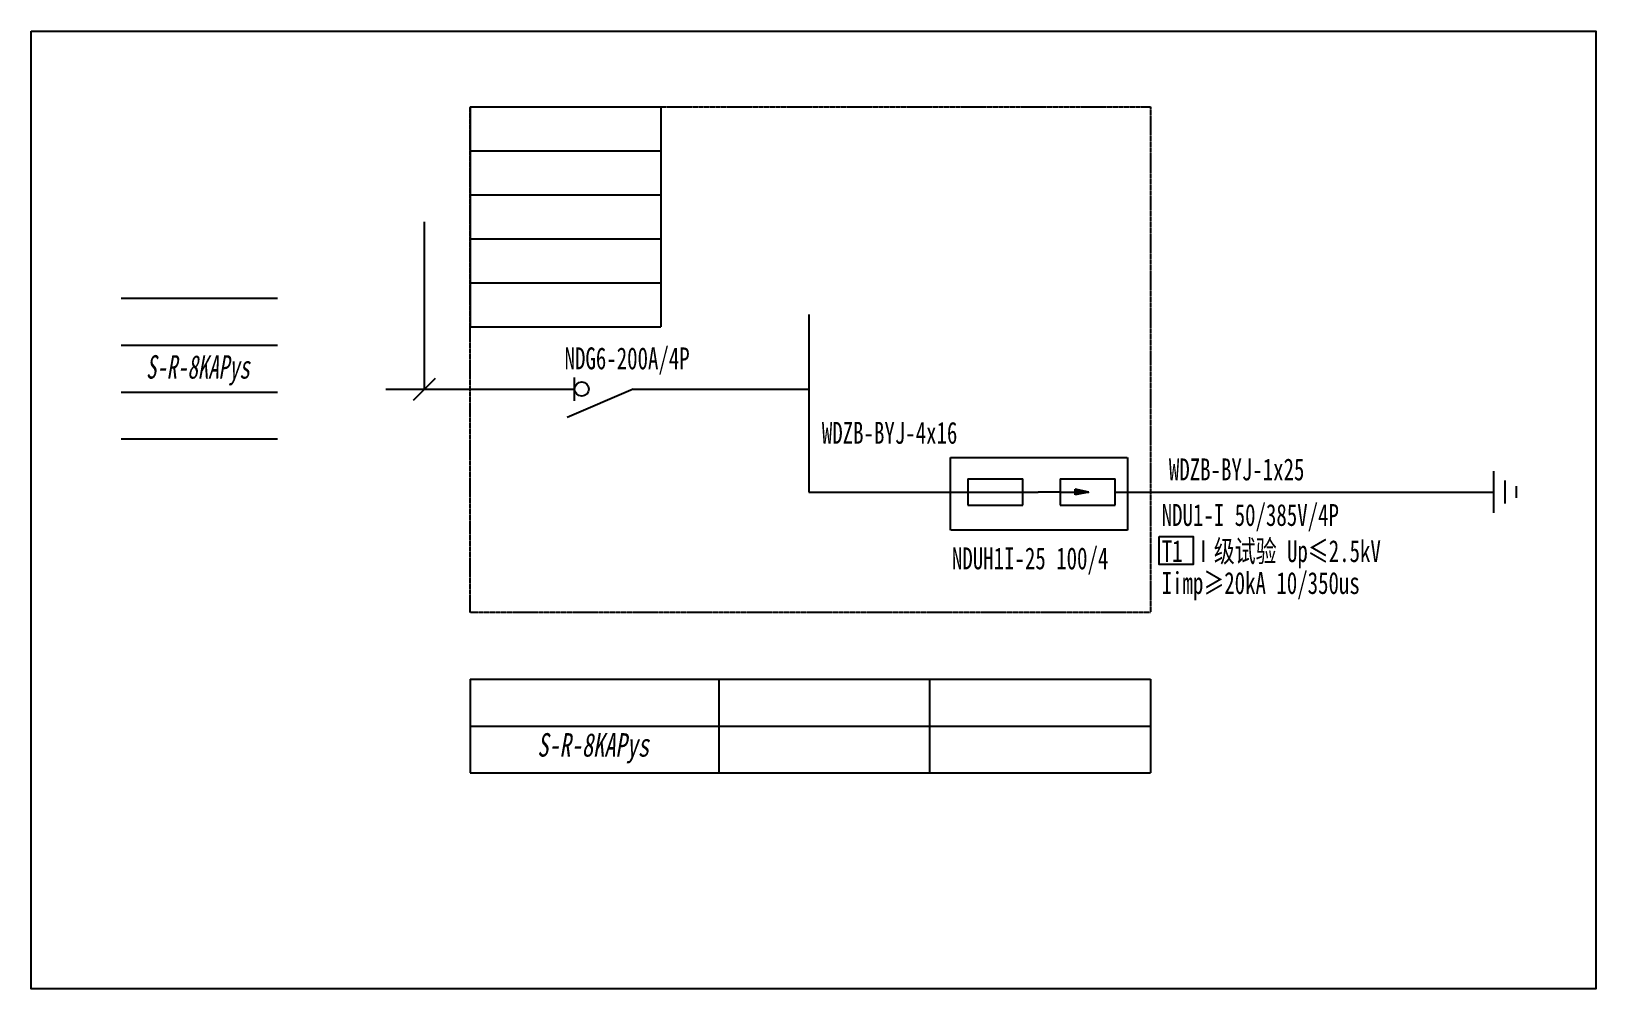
# Model space of a CAD drawing. Extents: x 398259 to 400742, y 303610 to 305130.
import ezdxf
from ezdxf.enums import TextEntityAlignment as Align

# ---------------------------------------------------------------- set-up
doc = ezdxf.new("R2010")
doc.units = 0
doc.header["$MEASUREMENT"] = 0
doc.linetypes.add('DASHED2', pattern=[0.375, 0.25, -0.125])
doc.linetypes.add('E14-QF-OBOX-2、3栋竖向及配电箱系统图_设计区$0$$1$DASHED', pattern=[0.75, 0.5, -0.25])
for name, color, linetype in [('D_E_Eqpm(强电设备)', 100, 'Continuous'), ('D_E_Eqpm（强电设备）', 100, 'Continuous'), ('D_E_Text(强电文字)', 51, 'Continuous'), ('D_E_Text（强电文字）', 51, 'Continuous'), ('D_E_Wire（强电线缆）', 10, 'Continuous'), ('D_T_TableDim（表格尺寸）', 255, 'Continuous'), ('系统图', 220, 'Continuous')]:
    doc.layers.add(name, color=color, linetype=linetype)
doc.styles.add('E14-QF-OBOX-2、3栋竖向及配电箱系统图_设计区$0$$1$电气箱', font='simhei.ttf', dxfattribs={"width": 0.8, "oblique": 10})
doc.styles.add('E14-QF-OBOX-2、3栋竖向及配电箱系统图_设计区$0$电气箱', font='simhei.ttf', dxfattribs={"width": 0.8, "oblique": 10})
doc.styles.add('电气', font='', dxfattribs={"width": 0.7})
doc.styles.get('电气').set_extended_font_data('SimSun')

msp = doc.modelspace()

# ---------------------------------------------------------------- linework, layer by layer
at = {"linetype": 'E14-QF-OBOX-2、3栋竖向及配电箱系统图_设计区$0$$1$DASHED'}
for p, q in [((398955.9, 305010.1), (400035.9, 305010.1)), ((398955.9, 304207.6), (398955.9, 305010.1)), ((400035.9, 305010.1), (400035.9, 304207.6)), ((400035.9, 304207.6), (398955.9, 304207.6))]:
    msp.add_line(p, q, dxfattribs=at)
at = {"color": 1}
msp.add_line((399214.6, 304562.2), (399493.1, 304562.2), dxfattribs=at)
at = {"linetype": 'DASHED2'}
msp.add_lwpolyline([(399718.5, 304453.5), (399999, 304453.5), (399999, 304338), (399718.5, 304338)], close=True, dxfattribs=at)
at = {"layer": 'D_E_Eqpm(强电设备)'}
for p, q in [((399745.9, 304419.9), (399833.2, 304419.9)), ((399745.9, 304419.9), (399745.9, 304377.7)), ((399833, 304377.7), (399833, 304419.9)), ((399892.5, 304419.9), (399979.8, 304419.9)), ((399892.5, 304419.9), (399892.5, 304377.7)), ((399937.8, 304398.8), (399915.9, 304403.3)), ((399915.9, 304394.3), (399915.9, 304403.3)), ((399979.6, 304377.7), (399979.6, 304419.9)), ((399892.5, 304398.8), (399857.3, 304398.8)), ((399892.5, 304398.8), (399937.8, 304398.8)), ((399937.8, 304398.8), (399915.9, 304394.3)), ((399745.9, 304377.7), (399833, 304377.7)), ((399892.5, 304377.7), (399979.6, 304377.7))]:
    msp.add_line(p, q, dxfattribs=at)
msp.add_solid([(399915.9, 304394.3), (399937.8, 304398.8), (399915.9, 304403.3)], dxfattribs=at)
at = {"layer": 'D_E_Eqpm（强电设备）'}
for p, q in [((399121.5, 304543.6), (399121.5, 304580.8)), ((399214.6, 304562.2), (399109.5, 304517.1))]:
    msp.add_line(p, q, dxfattribs=at)
msp.add_circle((399132.8, 304562.2), 11.3, dxfattribs=at)
at = {"layer": 'D_E_Text（强电文字）'}
for p, q in [((398955.9, 305010.1), (399258.5, 305010.1)), ((398955.9, 305010.1), (398955.9, 304661)), ((399258.5, 305010.1), (399258.5, 304661)), ((398955.9, 304940.3), (399258.5, 304940.3)), ((398955.9, 304870.5), (399258.5, 304870.5)), ((398883, 304562.2), (398883, 304827.7)), ((398955.9, 304800.6), (399258.5, 304800.6)), ((398955.9, 304730.8), (399258.5, 304730.8)), ((398955.9, 304661), (399258.5, 304661)), ((398865.5, 304544.6), (398900.6, 304579.7))]:
    msp.add_line(p, q, dxfattribs=at)
msp.add_lwpolyline([(400049.7, 304328.3), (400103.6, 304328.3), (400103.6, 304283.8), (400049.7, 304283.8)], close=True, dxfattribs=at)
at = {"layer": 'D_E_Wire（强电线缆）', "ltscale": 0.5}
msp.add_line((399493.1, 304680.3), (399493.1, 304398.8), dxfattribs=at)
at = {"layer": 'D_E_Wire（强电线缆）'}
for p, q in [((398821.8, 304562.2), (399121.5, 304562.2)), ((400580.6, 304365.7), (400580.6, 304432)), ((400598.7, 304380.8), (400598.7, 304417)), ((400616.8, 304389.7), (400616.8, 304407.9)), ((399493.1, 304398.8), (399857.3, 304398.8)), ((399979.6, 304398.8), (400580.6, 304398.8))]:
    msp.add_line(p, q, dxfattribs=at)
at = {"layer": 'D_T_TableDim（表格尺寸）', "color": 255}
for p, q in [((398401.8, 304706.5), (398650, 304706.5)), ((398401.8, 304632), (398650, 304632)), ((398401.8, 304557.5), (398650, 304557.5)), ((398401.8, 304483), (398650, 304483))]:
    msp.add_line(p, q, dxfattribs=at)
at = {"layer": 'D_T_TableDim（表格尺寸）', "ltscale": 3.5}
for p, q in [((398955.9, 304101.8), (400035.8, 304101.8)), ((398955.9, 304101.8), (398955.9, 303952.9)), ((399350.4, 304101.8), (399350.4, 303952.9)), ((399684.7, 304101.8), (399684.7, 303952.9)), ((400035.8, 304101.8), (400035.8, 303952.9)), ((398955.9, 304027.3), (400035.8, 304027.3)), ((398955.9, 304027.3), (400035.8, 304027.3)), ((399350.4, 304027.3), (399350.4, 303952.9)), ((399684.7, 304027.3), (399684.7, 303952.9)), ((398955.9, 303952.9), (400035.8, 303952.9))]:
    msp.add_line(p, q, dxfattribs=at)
at = {"layer": '系统图', "ltscale": 9973.992009}
msp.add_lwpolyline([(398259, 305130), (400742.5, 305130), (400742.5, 303610.5), (398259, 303610.5)], close=True, dxfattribs=at)

# ---------------------------------------------------------------- texts
at = {"layer": 'D_E_Text(强电文字)', "style": '电气', "width": 0.7}
for s, p in [('WDZB-BYJ-4x16', (399514, 304475.4)), ('WDZB-BYJ-1x25', (400064.9, 304417.3)), ('T1 Ⅰ级试验 Up≤2.5kV ', (400053.5, 304287.6)), ('Iimp≥20kA 10/350us', (400053.5, 304237))]:
    msp.add_text(s, height=34.758, dxfattribs=at).set_placement(p)
at = {"layer": 'D_E_Text(强电文字)', "color": 51, "true_color": 0xffff7f, "style": '电气', "width": 0.7}
msp.add_text('NDU1-I 50/385V/4P', height=34.758, dxfattribs=at).set_placement((400053.5, 304345))
at = {"layer": 'D_E_Text（强电文字）', "color": 1, "style": '电气', "width": 0.7}
msp.add_text('NDG6-200A/4P', height=34.758, dxfattribs=at).set_placement((399204.9, 304608.1), align=Align.MIDDLE)
at = {"layer": 'D_E_Text（强电文字）', "color": 7, "style": 'E14-QF-OBOX-2、3栋竖向及配电箱系统图_设计区$0$$1$电气箱', "oblique": 10, "width": 0.65}
msp.add_text('S-R-8KAPys', height=37.24, dxfattribs=at).set_placement((398523.4, 304592.2), align=Align.MIDDLE)
at = {"layer": 'D_E_Text（强电文字）', "color": 51, "true_color": 0xffff7f, "style": '电气', "width": 0.7}
msp.add_text('NDUH1I-25 100/4', height=34.758, dxfattribs=at).set_placement((399720.5, 304276.1))
at = {"layer": 'D_E_Text（强电文字）', "style": 'E14-QF-OBOX-2、3栋竖向及配电箱系统图_设计区$0$电气箱', "oblique": 10, "width": 0.7}
msp.add_text('S-R-8KAPys', height=37.24, dxfattribs=at).set_placement((399150.9, 303992.3), align=Align.MIDDLE)

doc.saveas('drawing.dxf')
